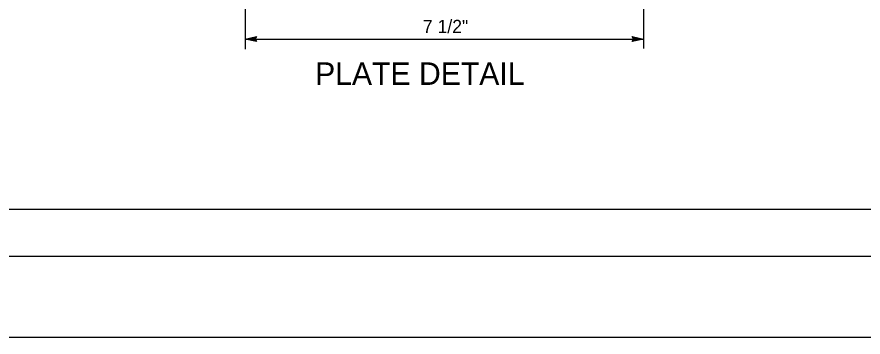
# Model space of a CAD drawing. Extents: x -894 to 866, y -472 to 714.
# Drawn here: x -116.5 to 333.9, y -472.4 to -301.9 of the extents above; entities that cross this region are included whole.
import ezdxf

# ---------------------------------------------------------------- set-up
doc = ezdxf.new("R2010")
doc.units = 0
for name, color, linetype in [('56 Stage 3 Anno', 7, 'Continuous'), ('57 Undefined', 7, 'Continuous'), ('border_PLOTTING-ELEMENTS', 7, 'Continuous'), ('border_rw_22x34_Cut_Lines', 7, 'Continuous'), ('border_SHEET', 7, 'Continuous')]:
    doc.layers.add(name, color=color, linetype=linetype)

msp = doc.modelspace()

# ---------------------------------------------------------------- linework, layer by layer
at = {"layer": '56 Stage 3 Anno'}
for p, q in [((4.92, -264.33), (4.92, -319.02)), ((216.92, -265.53), (216.92, -318.69)), ((4.92, -313.69), (10.92, -312.36)), ((10.92, -315.03), (4.92, -313.69)), ((4.92, -313.69), (4.92, -313.69)), ((4.92, -313.69), (216.92, -313.69)), ((10.7, -314.67), (6.3, -313.69)), ((6.31, -313.69), (10.69, -312.72)), ((7.68, -313.69), (10.51, -313.07)), ((10.47, -314.31), (7.68, -313.69)), ((9.06, -313.69), (10.27, -313.43)), ((10.29, -313.97), (9.06, -313.69)), ((10.92, -312.36), (10.12, -313.69)), ((10.12, -313.69), (10.92, -315.03)), ((10.92, -312.36), (10.92, -312.36)), ((10.92, -315.03), (10.92, -315.03)), ((211.72, -313.69), (210.92, -312.35)), ((210.92, -312.35), (210.92, -312.35)), ((210.92, -312.35), (216.92, -313.69)), ((216.92, -313.69), (210.92, -315.02)), ((210.92, -315.02), (211.72, -313.69)), ((210.92, -315.02), (210.92, -315.02)), ((211.14, -312.71), (215.54, -313.69)), ((215.53, -313.69), (211.15, -314.66)), ((214.16, -313.69), (211.33, -314.31)), ((211.37, -313.07), (214.16, -313.69)), ((211.55, -313.41), (212.78, -313.69)), ((212.78, -313.69), (211.57, -313.96)), ((216.92, -313.69), (216.92, -313.69))]:
    msp.add_line(p, q, dxfattribs=at)
at = {"layer": 'border_PLOTTING-ELEMENTS'}
for points in [[(-894.04, -472.44), (865.96, -472.44), (865.96, 713.56), (-894.04, 713.56)], [(-864.04, 670.56), (835.96, 670.56), (835.96, -429.44), (-864.04, -429.44)]]:
    msp.add_lwpolyline(points, close=True, dxfattribs=at)
at = {"layer": 'border_rw_22x34_Cut_Lines'}
msp.add_lwpolyline([(-864.04, 670.56), (835.96, 670.56), (835.96, -429.44), (-864.04, -429.44)], close=True, dxfattribs=at)
at = {"layer": 'border_SHEET'}
msp.add_line((810.96, -404.44), (-814.04, -404.44), dxfattribs=at)

# ---------------------------------------------------------------- texts
at = {"layer": '57 Undefined'}
for s, height, p in [('7 1/2"', 7, (99.55, -310.44)), ('PLATE DETAIL', 12, (42.17, -338.09))]:
    msp.add_text(s, height=height, dxfattribs=at).set_placement(p)

doc.saveas('drawing.dxf')
